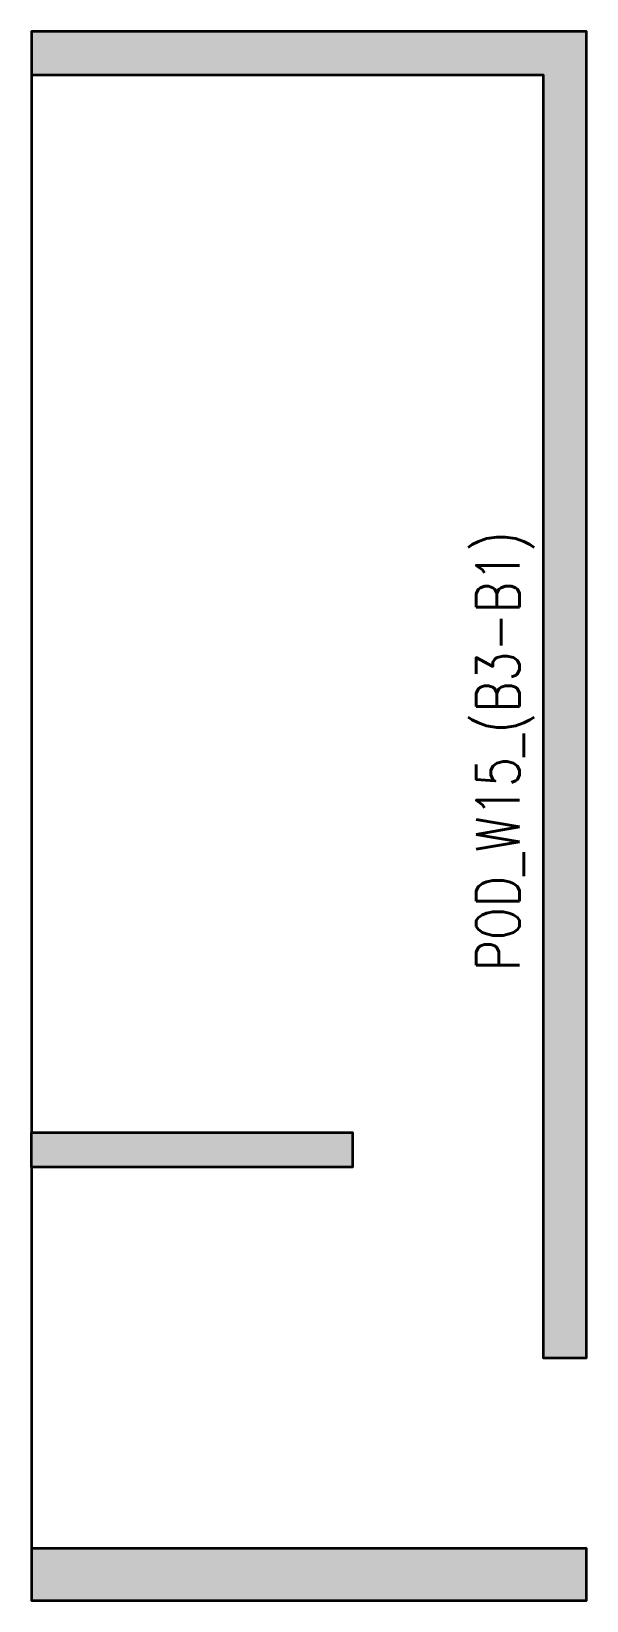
# Model space of a CAD drawing. Header units: millimetres. Extents: x 400 to 3600, y 10100 to 19150.
import ezdxf

# ---------------------------------------------------------------- set-up
doc = ezdxf.new("R2010")
doc.units = ezdxf.units.MM
doc.layers.get('Defpoints').update_dxf_attribs({"color": 151, "lineweight": 9})
doc.layers.add('NDC_S_HATCH COLUMN AND WALL', color=251, linetype='Continuous', lineweight=13)
doc.layers.add('NDC_S_WALL', color=6, linetype='Continuous', lineweight=35)
doc.styles.add('NDC_BAR 2', font='romans.shx', dxfattribs={"width": 0.8})

msp = doc.modelspace()

# ---------------------------------------------------------------- hatches: boundary and pattern name
at = {"layer": 'NDC_S_HATCH COLUMN AND WALL', "ltscale": 200}
h = msp.add_hatch(color=256, dxfattribs=at)
h.dxf.hatch_style = 1
h.paths.add_polyline_path([(3600, 19150), (400, 19150), (400, 18900), (3350, 18900), (3350, 11500), (3600, 11500)])
h.paths.add_polyline_path([(2250, 12800), (400, 12800), (400, 12600), (2250, 12600)], flags=17)
h.paths.add_polyline_path([(3600, 10400), (400, 10400), (400, 10100), (3600, 10100)])

# ---------------------------------------------------------------- linework, layer by layer
at = {"layer": 'NDC_S_WALL', "ltscale": 200}
msp.add_line((400, 12600), (400, 12800), dxfattribs=at)
msp.add_lwpolyline([(400, 18900), (3350, 18900), (3350, 11500), (3600, 11500), (3600, 19150), (400, 19150), (400, 12800), (2250, 12800), (2250, 12600), (400, 12600), (400, 10100), (3600, 10100), (3600, 10400), (400, 10400)], dxfattribs=at)

# ---------------------------------------------------------------- texts
at = {"layer": 'Defpoints', "style": 'NDC_BAR 2', "width": 0.8}
msp.add_text('POD_W15_(B3-B1)', height=250, rotation=90, dxfattribs=at).set_placement((3214.1, 13730.2))

doc.saveas('drawing.dxf')
